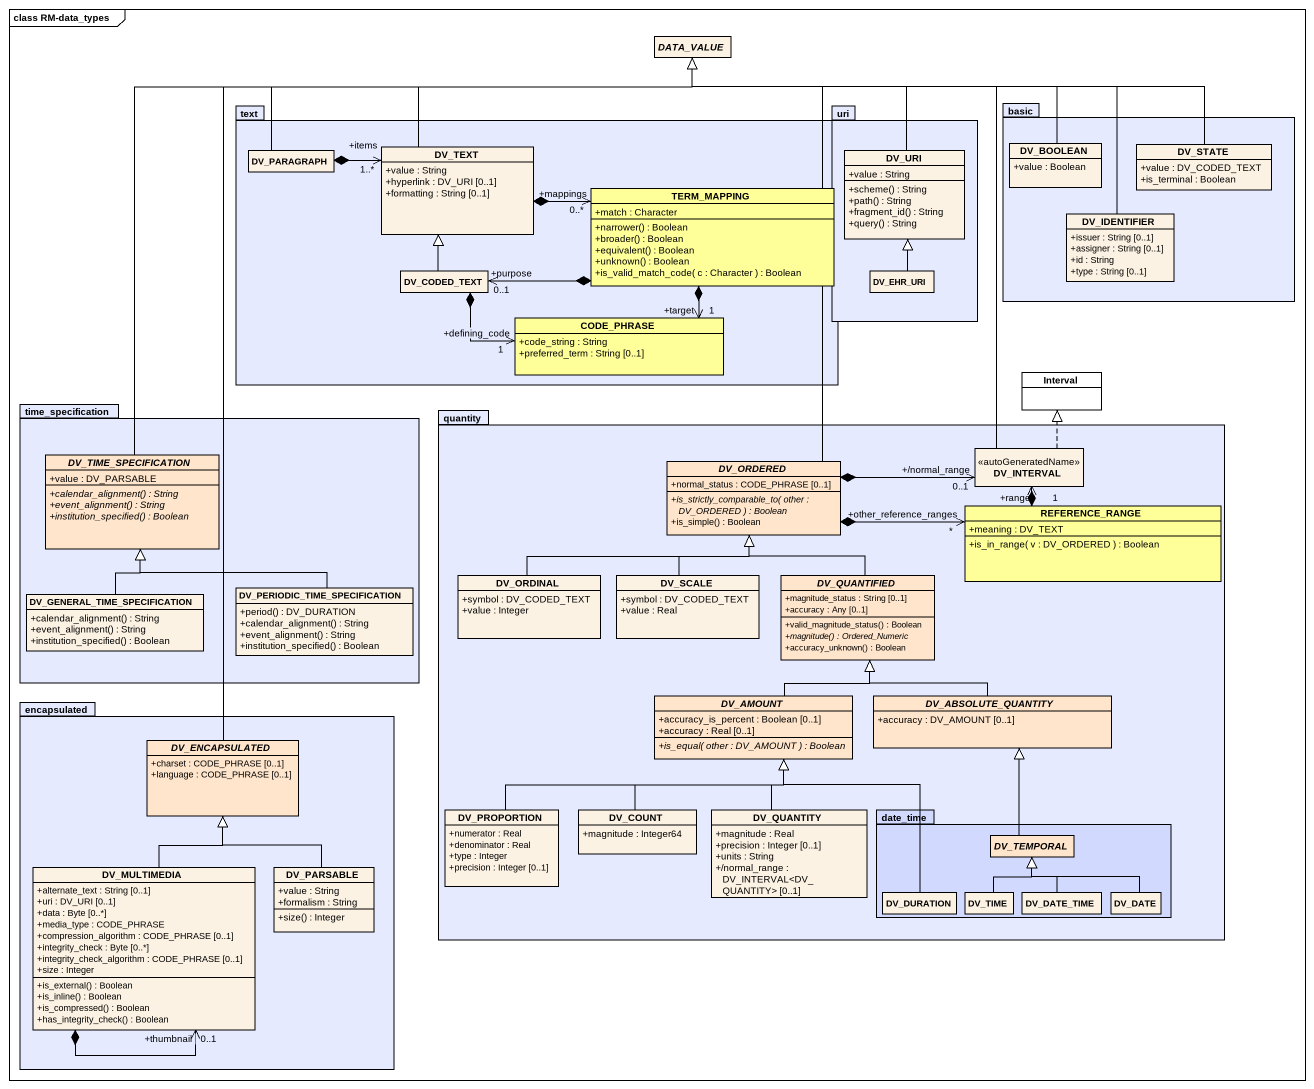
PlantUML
@startuml
mainframe class RM-data_types
hide circle
hide empty members
skinparam classAttributeIconSize 0
abstract class DATA_VALUE
package text #E5EAFF {
  class DV_PARAGRAPH
  class DV_TEXT {
    +value : String
    +hyperlink : DV_URI [0..1]
    +formatting : String [0..1]
  }
  class TERM_MAPPING #FFFF99 {
    +match : Character
    +narrower() : Boolean
    +broader() : Boolean
    +equivalent() : Boolean
    +unknown() : Boolean
    +is_valid_match_code( c : Character ) : Boolean
  }
  class DV_CODED_TEXT
  class CODE_PHRASE #FFFF99 {
    +code_string : String
    +preferred_term : String [0..1]
  }
}
package uri #E5EAFF {
  class DV_URI {
    +value : String
    +scheme() : String
    +path() : String
    +fragment_id() : String
    +query() : String
  }
  class DV_EHR_URI
}
package basic #E5EAFF {
  class DV_BOOLEAN {
    +value : Boolean
  }
  class DV_STATE {
    +value : DV_CODED_TEXT
    +is_terminal : Boolean
  }
  class DV_IDENTIFIER {
    +issuer : String [0..1]
    +assigner : String [0..1]
    +id : String
    +type : String [0..1]
  }
}
package time_specification #E5EAFF {
  abstract class DV_TIME_SPECIFICATION #FFE5CB {
    +value : DV_PARSABLE
    {abstract} +calendar_alignment() : String
    {abstract} +event_alignment() : String
    {abstract} +institution_specified() : Boolean
  }
  class "DV_GENERAL_TIME_SPECIFICATION" as DV_GENERAL_TIME {
    +calendar_alignment() : String
    +event_alignment() : String
    +institution_specified() : Boolean
  }
  class "DV_PERIODIC_TIME_SPECIFICATION" as DV_PERIODIC_TIME {
    +period() : DV_DURATION
    +calendar_alignment() : String
    +event_alignment() : String
    +institution_specified() : Boolean
  }
}
class Interval #FFFFFF
package quantity #E5EAFF {
  abstract class DV_ORDERED #FFE5CB {
    +normal_status : CODE_PHRASE [0..1]
    {abstract} +is_strictly_comparable_to( other : DV_ORDERED ) : Boolean
    +is_simple() : Boolean
  }
  class DV_INTERVAL <<autoGeneratedName>>
  class REFERENCE_RANGE #FFFF99 {
    +meaning : DV_TEXT
    +is_in_range( v : DV_ORDERED ) : Boolean
  }
  class DV_ORDINAL {
    +symbol : DV_CODED_TEXT
    +value : Integer
  }
  class DV_SCALE {
    +symbol : DV_CODED_TEXT
    +value : Real
  }
  abstract class DV_QUANTIFIED #FFE5CB {
    +magnitude_status : String [0..1]
    +accuracy : Any [0..1]
    +valid_magnitude_status() : Boolean
    {abstract} +magnitude() : Ordered_Numeric
    +accuracy_unknown() : Boolean
  }
  abstract class DV_AMOUNT #FFE5CB {
    +accuracy_is_percent : Boolean [0..1]
    +accuracy : Real [0..1]
    {abstract} +is_equal( other : DV_AMOUNT ) : Boolean
  }
  abstract class DV_ABSOLUTE_QUANTITY #FFE5CB {
    +accuracy : DV_AMOUNT [0..1]
  }
  class DV_PROPORTION {
    +numerator : Real
    +denominator : Real
    +type : Integer
    +precision : Integer [0..1]
  }
  class DV_COUNT {
    +magnitude : Integer64
  }
  class DV_QUANTITY {
    +magnitude : Real
    +precision : Integer [0..1]
    +units : String
    +/normal_range : DV_INTERVAL<DV_QUANTITY> [0..1]
  }
  package date_time #D1D9FF {
    abstract class DV_TEMPORAL #FFE5CB
    class DV_DURATION
    class DV_TIME
    class DV_DATE_TIME
    class DV_DATE
  }
}
package encapsulated #E5EAFF {
  abstract class DV_ENCAPSULATED #FFE5CB {
    +charset : CODE_PHRASE [0..1]
    +language : CODE_PHRASE [0..1]
  }
  class DV_MULTIMEDIA {
    +alternate_text : String [0..1]
    +uri : DV_URI [0..1]
    +data : Byte [0..*]
    +media_type : CODE_PHRASE
    +compression_algorithm : CODE_PHRASE [0..1]
    +integrity_check : Byte [0..*]
    +integrity_check_algorithm : CODE_PHRASE [0..1]
    +size : Integer
    +is_external() : Boolean
    +is_inline() : Boolean
    +is_compressed() : Boolean
    +has_integrity_check() : Boolean
  }
  class DV_PARSABLE {
    +value : String
    +formalism : String
    +size() : Integer
  }
}
DV_PARAGRAPH -right-|> DATA_VALUE
DV_PARAGRAPH *-right-> "+items\n1..*" DV_TEXT
DV_TEXT -up-|> DATA_VALUE
DV_TEXT *-right-> "+mappings\n0..*" TERM_MAPPING
DV_URI -up-|> DATA_VALUE
DV_BOOLEAN -left-|> DATA_VALUE
DV_STATE -left-|> DATA_VALUE
TERM_MAPPING *--> "+target\n1" CODE_PHRASE
DV_IDENTIFIER -left-|> DATA_VALUE
DV_CODED_TEXT -up-|> DV_TEXT
DV_CODED_TEXT "+purpose\n0..1" <-right-* TERM_MAPPING
DV_CODED_TEXT *-right-> "+defining_code\n1" CODE_PHRASE
DV_EHR_URI -up-|> DV_URI
DV_TIME_SPECIFICATION -up-|> DATA_VALUE
DV_ORDERED -up-|> DATA_VALUE
DV_ORDERED *-right-> "+/normal_range\n0..1" DV_INTERVAL
DV_ORDERED *-right-> "+other_reference_ranges\n*" REFERENCE_RANGE
DV_INTERVAL -up-|> DATA_VALUE
DV_INTERVAL .up.|> Interval
REFERENCE_RANGE *-up-> "+range\n1" DV_INTERVAL
DV_GENERAL_TIME -up-|> DV_TIME_SPECIFICATION
DV_PERIODIC_TIME -up-|> DV_TIME_SPECIFICATION
DV_ORDINAL -right-|> DV_ORDERED
DV_SCALE -up-|> DV_ORDERED
DV_QUANTIFIED -up-|> DV_ORDERED
DV_AMOUNT -up-|> DV_QUANTIFIED
DV_ABSOLUTE_QUANTITY -up-|> DV_QUANTIFIED
DV_ENCAPSULATED -up-|> DATA_VALUE
DV_PROPORTION -right-|> DV_AMOUNT
DV_COUNT -up-|> DV_AMOUNT
DV_QUANTITY -up-|> DV_AMOUNT
DV_TEMPORAL -up-|> DV_ABSOLUTE_QUANTITY
DV_MULTIMEDIA -up-|> DV_ENCAPSULATED
DV_MULTIMEDIA *--> "+thumbnail\n0..1" DV_MULTIMEDIA
DV_PARSABLE -up-|> DV_ENCAPSULATED
DV_DURATION -up-|> DV_AMOUNT
DV_TIME -up-|> DV_TEMPORAL
DV_DATE_TIME -up-|> DV_TEMPORAL
DV_DATE -left-|> DV_TEMPORAL
@enduml
